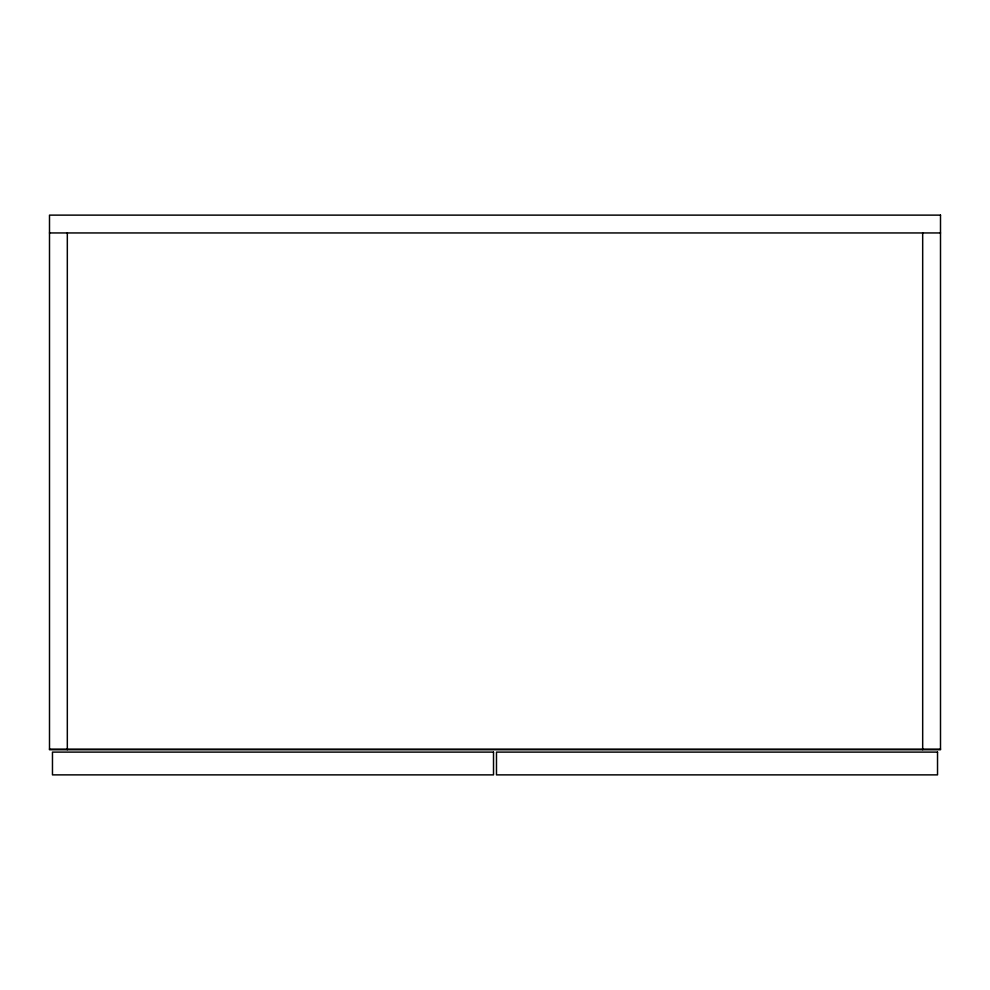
<?xml version="1.0" encoding="UTF-8"?>
<svg xmlns="http://www.w3.org/2000/svg" width="990" height="990" viewBox="0 0 990 990"><rect width="100%" height="100%" fill="white"/><g stroke="black" fill="none" stroke-linecap="round" stroke-linejoin="round"><path stroke-width="1.49" d="M49.5 232.947L940.5 232.947M49.5 749.133L940.5 749.133M922.68 232.947L922.68 749.727M67.32 232.947L67.32 749.727M940.5 215.127L49.5 215.127L49.5 749.727L940.5 749.727L940.5 215.127M493.515 752.103L52.47 752.103L52.47 774.873L493.515 774.873L493.515 752.103M937.53 752.103L496.485 752.103L496.485 774.873L937.53 774.873L937.53 752.103"/></g></svg>
